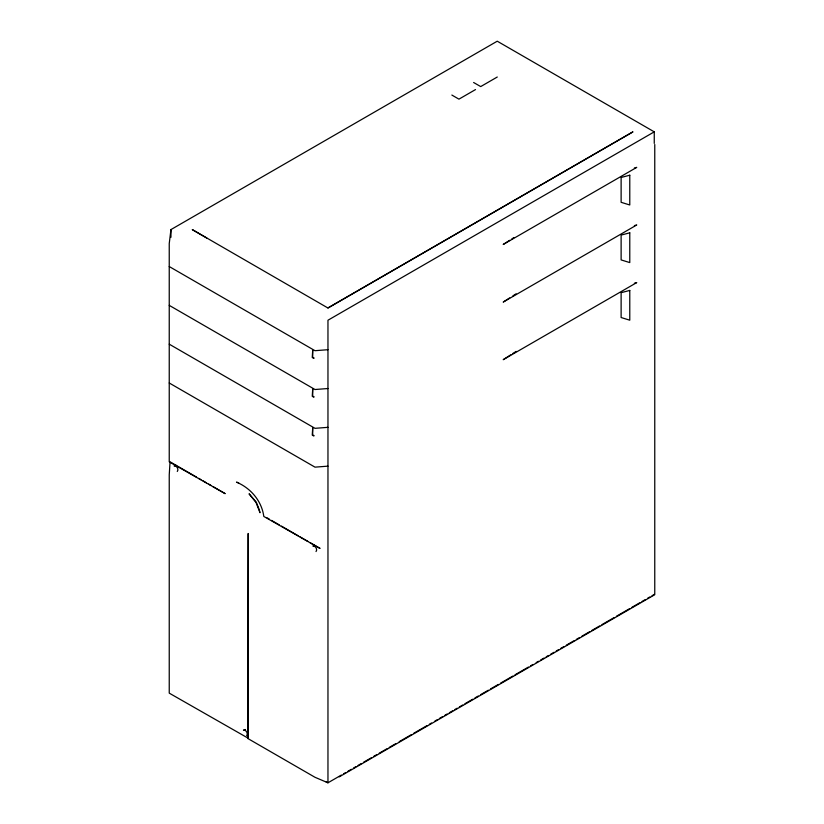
<?xml version="1.0" encoding="UTF-8"?>
<svg xmlns="http://www.w3.org/2000/svg" width="824" height="824" viewBox="0 0 824 824"><rect width="100%" height="100%" fill="white"/><g stroke="black" fill="none" stroke-linecap="round" stroke-linejoin="round"><path stroke-width="1.24" d="M654.256 143.417L654.256 131.85L497.243 41.2L170.949 229.587L169.239 243.564L169.239 461.852L225.189 493.658L213.066 486.654M177.284 471.452C179.096 469.536 176.655 465.292 174.08 465.91L176.068 465.282M316.025 551.555C317.848 549.639 315.396 545.395 312.832 546.013L314.82 545.385M246.654 735.667C248.477 733.751 246.026 729.508 243.461 730.126L245.439 729.498M509.675 240.32L503.207 244.47L636.736 167.375L634.367 167.993M511.828 238.939L513.98 237.559M509.675 297.928L503.207 302.078L636.736 224.983L634.367 225.601M512.899 295.857L516.133 293.787M510.746 354.845L503.207 359.686L636.736 282.591L634.367 283.219M512.899 353.465L516.133 351.395M475.51 89.579L458.947 99.148L451.851 95.048M497.274 77.013L480.701 86.582L473.615 82.493M327.962 307.929L632.956 131.85L327.962 308.011L192.26 229.587L206.793 238.054M654.256 131.85L327.962 320.227L327.962 782.8L314.995 777.289L247.746 738.459L248.189 533.478L248.189 738.211L169.239 693.139L169.239 474.851L170.053 461.821L196.524 477.096M341.321 775.085L327.962 782.8L325.748 781.523M343.557 773.798L345.781 772.51M348.006 771.223L351.354 769.297M353.578 768.009L355.803 766.722M358.028 765.444L361.376 763.508M363.6 762.221L371.397 757.73M373.622 756.442L376.959 754.506M379.195 753.229L386.981 748.728M389.216 747.44L395.891 743.578M399.238 741.651L411.485 734.575M413.71 733.298L427.079 725.573M429.304 724.296L431.529 723.009M434.876 721.072L437.101 719.795M439.326 718.507L442.663 716.581M444.898 715.294L447.123 714.006M449.348 712.719L452.685 710.793M454.92 709.505L457.145 708.218M459.37 706.93L462.707 705.004M464.942 703.717L472.739 699.216M474.964 697.928L478.301 696.002M480.526 694.714L488.323 690.213M490.548 688.926L498.345 684.425M500.58 683.148L512.827 676.071M515.052 674.784L528.421 667.069M530.646 665.782L532.87 664.494M536.208 662.568L538.443 661.281M540.668 659.993L544.005 658.067M546.23 656.779L548.465 655.492M550.689 654.215L554.027 652.278M556.251 650.991L558.487 649.714M560.711 648.426L564.049 646.5M566.284 645.213L574.071 640.712M576.306 639.424L579.643 637.498M581.868 636.21L589.665 631.709M591.889 630.422L599.687 625.921M601.911 624.633L614.168 617.567M616.393 616.28L629.752 608.565M631.987 607.278L639.774 602.777M642.009 601.489L645.346 599.563M647.571 598.276L649.796 596.988M652.031 595.701L654.256 594.413M339.2 776.888L654.761 594.701L654.761 144.54M327.962 349.706L314.995 350.694L169.239 266.543M327.962 388.526L314.995 389.515L169.239 305.364M327.962 427.337L314.995 428.326L169.239 344.174M327.962 466.157L314.995 467.146L169.239 382.995M238.672 482.885L236.498 482.143C250.723 488.086 261.723 501.002 263.804 516.452L320.052 548.424L310.133 542.697M198.728 478.373L200.932 479.65M203.137 480.917L206.443 482.833M208.657 484.1L210.862 485.377M267.12 517.863L269.335 519.141M271.539 520.408L279.254 524.867M281.458 526.134L298 535.693M300.204 536.96L307.929 541.419M259.035 509.088L256.295 502.249L249.064 493.792L255.996 502.413L260.003 512.734L259.333 510.077M170.949 229.587L170.949 237.291M312.698 350.457L312.244 357.492L313.717 358.337L314.16 358.079L312.698 357.235L312.698 350.457M312.698 389.268L312.244 396.303L313.717 397.158L314.16 396.9L312.698 396.045L312.698 389.268M312.698 428.089L312.244 435.123L313.717 435.968L314.16 435.711L312.698 434.866L312.698 428.089M629.773 175.213L621.121 177.469L621.121 202.313L629.773 204.97L629.773 175.213M629.773 232.821L621.121 235.077L621.121 259.921L629.773 262.578L629.773 232.821M629.773 290.429L621.121 292.685L621.121 317.528L629.773 320.186L629.773 290.429"/></g></svg>
